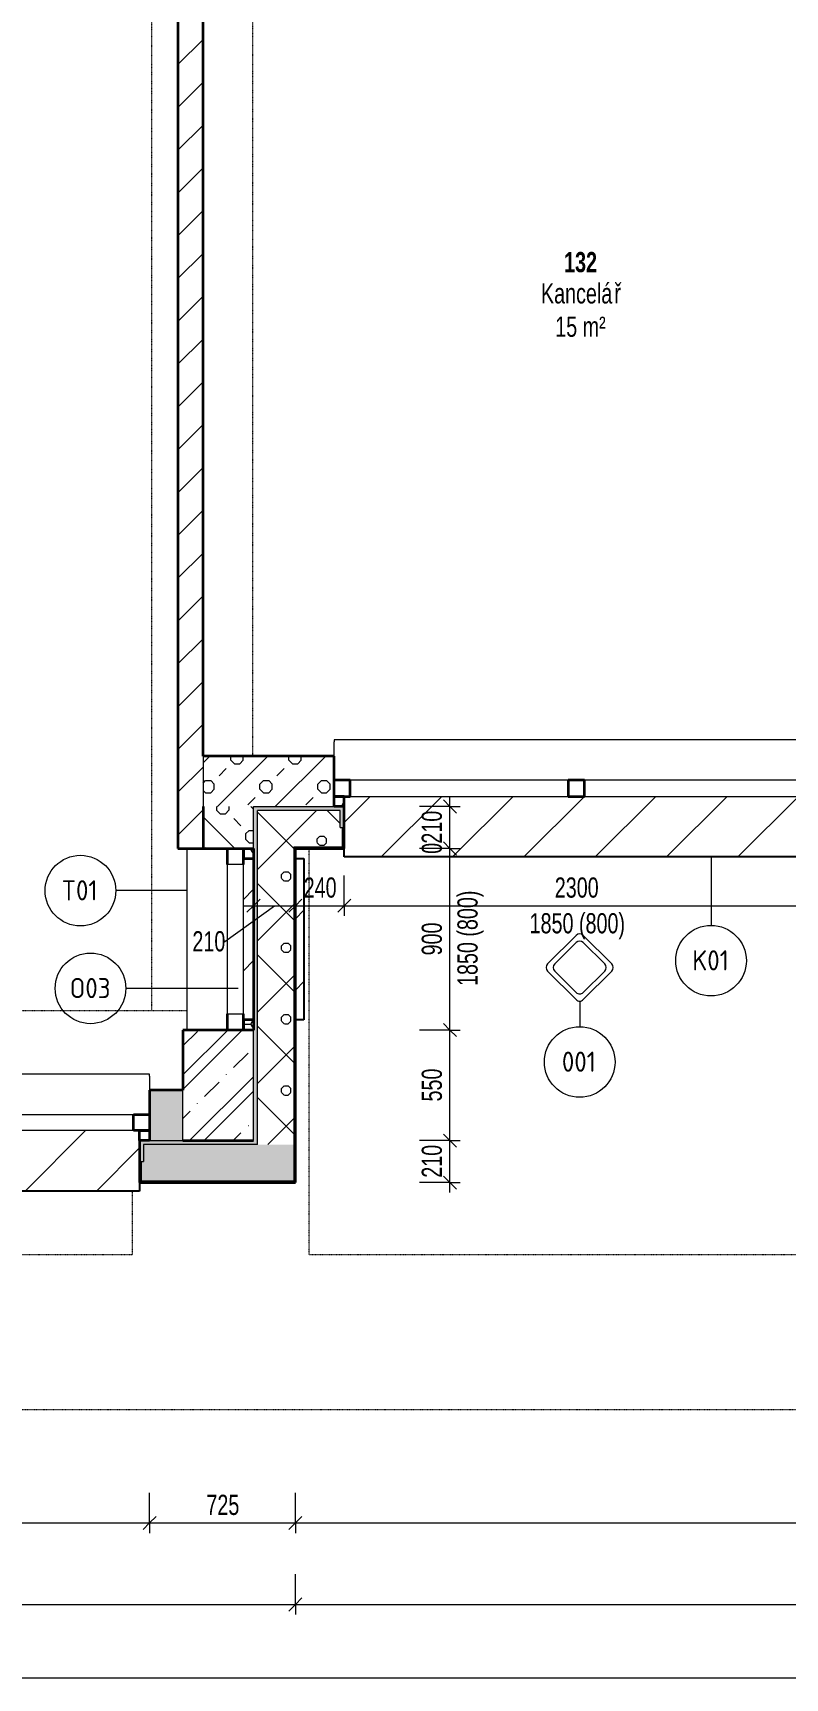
# Model space of a CAD drawing. Header units: millimetres. Extents: x -3281 to 232784, y -45352 to 20466.
# Drawn here: x 34100 to 37828, y -31726 to -23573 of the extents above; entities that cross this region are included whole.
import ezdxf

# ---------------------------------------------------------------- set-up
doc = ezdxf.new("R2010")
doc.units = ezdxf.units.MM
doc.linetypes.add('Dash dot dot', pattern=[5, 2, -1, 0, -1, 0, -1])
for name, color, linetype, lineweight in [('A-ANNO-DIMS', 211, 'Continuous', 9), ('A-ANNO-DIMS-50', 211, 'Continuous', 9), ('A-AREA-IDEN', 2, 'Continuous', 9), ('A-DETL', 90, 'Continuous', 13), ('A-FLOR', 192, 'Continuous', 13), ('A-GENM', 13, 'Continuous', 13), ('A-GENM-IDEN', 13, 'Continuous', 9), ('A-GLAZ', 151, 'Continuous', 13), ('A-GLAZ-IDEN', 152, 'Continuous', 9), ('A-WALL', 113, 'Continuous', 13), ('E-LITE-EQPM', 33, 'Continuous', 13), ('E-LITE-EQPM-IDEN', 33, 'Continuous', 9), ('Q-SPCQ', 91, 'Continuous', 13), ('Q-SPCQ-IDEN', 132, 'Continuous', 9)]:
    doc.layers.add(name, color=color, linetype=linetype, lineweight=lineweight)
doc.layers.add('A-WALL-PATT', color=111, linetype='Continuous')
doc.styles.add('Arial_1', font='arial.ttf', dxfattribs={"width": 0.7, "height": 100})
doc.styles.add('Arial_B', font='arialbd.ttf', dxfattribs={"width": 0.7, "height": 100})
doc.styles.add('ISOCPEUR_1', font='isocpeur.ttf', dxfattribs={"width": 0.9, "height": 100})
doc.dimstyles.new('Vnitřní_-_průhledné', dxfattribs={"dimscale": 304.8, "dimtxt": 102.02594, "dimasz": 0.213255, "dimexe": 0.164042, "dimexo": 0.0625, "dimgap": 0.032808, "dimtad": 1, "dimdec": 0, "dimrnd": 5, "dimzin": 0, "dimdsep": 46, "dimtxsty": 'Arial_1', "dimblk1": 'OBLIQUE', "dimblk2": 'OBLIQUE', "dimsah": 1, "dimcen": 0.09, "dimdle": 0.164042, "dimazin": 0, "dimtfac": 1, "dimtdec": 4, "dimtix": 1, "dimtmove": 1, "dimatfit": 3, "dimfxl": 0.492126, "dimfxlon": 1, "dimtvp": 1, "dimtolj": 1, "dimtzin": 0, "dimarcsym": 2})
doc.dimstyles.new('Vnitřní_-_průhledné_1', dxfattribs={"dimscale": 304.8, "dimtxt": 102.02594, "dimasz": 0.213255, "dimexe": 0.164042, "dimexo": 0.0625, "dimgap": 0.032808, "dimtad": 1, "dimdec": 0, "dimrnd": 5, "dimzin": 0, "dimdsep": 46, "dimtxsty": 'Arial_1', "dimblk1": 'OBLIQUE', "dimblk2": 'OBLIQUE', "dimsah": 1, "dimcen": 0.09, "dimdle": 0.164042, "dimazin": 0, "dimtfac": 1, "dimtdec": 4, "dimtix": 1, "dimtmove": 0, "dimatfit": 3, "dimfxl": 0.492126, "dimfxlon": 1, "dimtvp": 1, "dimtolj": 1, "dimtzin": 0, "dimarcsym": 2})
pattern_1 = [(45, (0, 0), (0.0007, 353.5527), []), (315, (0, 0), (353.552, 0), []), (270, (153.68, 9.56), (176.771, -176.771), [19.139, -334.416]), (270, (199.87, 9.56), (176.771, -176.771), [19.139, -334.416]), (0, (166.57, 23.1), (176.771, 176.771), [19.139, -334.416]), (0, (166.57, -23.1), (176.771, 176.771), [19.139, -334.416]), (45, (153.68, 9.56), (0.0007, 353.5527), [19.139, -230.861]), (45, (186.35, -23.1), (0.0007, 353.5527), [19.139, -230.861]), (315, (186.35, 23.1), (353.552, 0), [19.139, -230.861]), (315, (153.68, -9.56), (353.552, 0), [19.139, -230.861])]

# ---------------------------------------------------------------- blocks, each defined once
blk = doc.blocks.new('OKNO_2k_nadsvetlik - OKNO_2k_nadsvetlik 2400 x 1850-V27-1NP_NÁVRH A')
at = {"layer": 'A-GLAZ'}
h = blk.add_hatch(dxfattribs=at)
h.set_pattern_fill('FP_77', color=256, style=0, pattern_type=2)
h.set_pattern_definition([(0, (-33478.756, 28937.503), (75, 43.3), [50, -100]), (60, (-33428.756, 28937.503), (0.0011, 86.601905), [50, -100]), (300, (-33428.756, 28937.503), (74.9989, -43.301905), [50, -100])])
h.paths.add_polyline_path([(1170, -125), (1200, -125), (1200, -75), (1150, -75), (1150, -125), (1151, -125)])
h.paths.add_polyline_path([(-1200, -125), (-1150, -125), (-1150, -75), (-1200, -75)])
at = {"layer": 'A-GLAZ', "lineweight": 35}
for p, q in [((-1200, 5), (-1120, 5)), ((-1120, 5), (-1120, -75)), ((-40, 5), (40, 5)), ((-40, -75), (-40, 5)), ((40, 5), (40, -75)), ((1120, 5), (1200, 5)), ((1120, -75), (1120, 5)), ((-1200, -75), (-1150, -75)), ((-1120, -75), (-1200, -75)), ((-1150, -75), (-1150, -125)), ((40, -75), (-40, -75)), ((1200, -75), (1120, -75)), ((1150, -75), (1200, -75)), ((1150, -125), (1150, -75))]:
    blk.add_line(p, q, dxfattribs=at)
at = {"layer": 'A-GLAZ'}
for p, q in [((-1120, 5), (-40, 5)), ((40, 5), (1120, 5)), ((-40, -75), (-1120, -75)), ((1120, -75), (40, -75))]:
    blk.add_line(p, q, dxfattribs=at)
blk = doc.blocks.new('parapet s nosem_vnitní - parapet s nosem_vnitní-1280360-1NP_NÁVRH A')
at = {"layer": 'A-GENM'}
for p, q in [((1200, 200), (-1200, 200)), ((-1200, 200), (-1200, 190)), ((-1200, 120), (-1200, 190)), ((1200, 190), (1200, 200)), ((1200, 190), (1200, 120))]:
    blk.add_line(p, q, dxfattribs=at)
blk = doc.blocks.new('parapet_ext - parapet_ext-V28-1NP_NÁVRH A')
at = {"layer": 'Q-SPCQ'}
h = blk.add_hatch(dxfattribs=at)
h.set_pattern_fill('FP_78', color=11, style=0, pattern_type=2)
h.set_pattern_definition([(45, (-33478.76, 29012.5), (-176.7767, 176.7767), [])])
h.paths.add_polyline_path([(1150, -300), (1150, 0), (-1150, 0), (-1150, -300), (1120, -300)])
at = {"layer": 'Q-SPCQ', "color": 21, "lineweight": 25}
for p, q in [((-1150, -300), (-1150, -258)), ((1150, -300), (-1150, -300)), ((1150, -258), (1150, -300))]:
    blk.add_line(p, q, dxfattribs=at)
blk = doc.blocks.new('OKNO_2k_nadsvetlik - OKNO_2k_nadsvetlik 2400 x 1850-V29-1NP_NÁVRH A')
at = {"layer": 'A-GLAZ'}
h = blk.add_hatch(dxfattribs=at)
h.set_pattern_fill('FP_79', color=256, style=0, pattern_type=2)
h.set_pattern_definition([(180, (36793.29, -27281.737), (-75, -43.3), [50, -100]), (240, (36743.29, -27281.737), (-0.0011, -86.601905), [50, -100]), (120, (36743.29, -27281.737), (-74.9989, 43.301905), [50, -100])])
h.paths.add_polyline_path([(-1170, 125), (-1200, 125), (-1200, 75), (-1150, 75), (-1150, 125), (-1151, 125)])
h.paths.add_polyline_path([(1200, 125), (1150, 125), (1150, 75), (1200, 75)])
at = {"layer": 'A-GLAZ', "lineweight": 35}
for p, q in [((-1150, 75), (-1150, 125)), ((1150, 125), (1150, 75)), ((-1200, 75), (-1150, 75)), ((-1120, 75), (-1200, 75)), ((-1120, -5), (-1120, 75)), ((40, 75), (-40, 75)), ((-40, 75), (-40, -5)), ((40, -5), (40, 75)), ((1200, 75), (1120, 75)), ((1120, 75), (1120, -5)), ((1150, 75), (1200, 75)), ((-1200, -5), (-1120, -5)), ((-40, -5), (40, -5)), ((1120, -5), (1200, -5))]:
    blk.add_line(p, q, dxfattribs=at)
at = {"layer": 'A-GLAZ'}
for p, q in [((-40, 75), (-1120, 75)), ((1120, 75), (40, 75)), ((-1120, -5), (-40, -5)), ((40, -5), (1120, -5))]:
    blk.add_line(p, q, dxfattribs=at)
blk = doc.blocks.new('parapet s nosem_vnitní - parapet s nosem_vnitní-1280305-1NP_NÁVRH A')
at = {"layer": 'A-GENM'}
for p, q in [((-1200, -190), (-1200, -120)), ((1200, -120), (1200, -190)), ((-1200, -190), (-1200, -200)), ((-1200, -200), (1200, -200)), ((1200, -200), (1200, -190))]:
    blk.add_line(p, q, dxfattribs=at)
blk = doc.blocks.new('parapet_ext - parapet_ext-V30-1NP_NÁVRH A')
at = {"layer": 'Q-SPCQ'}
h = blk.add_hatch(dxfattribs=at)
h.set_pattern_fill('FP_80', color=11, style=0, pattern_type=2)
h.set_pattern_definition([(225, (36793.3, -27356.74), (176.7767, -176.7767), [])])
h.paths.add_polyline_path([(-1150, 300), (-1150, 0), (1150, 0), (1150, 300), (-714, 300)])
at = {"layer": 'Q-SPCQ', "color": 21, "lineweight": 25}
for p, q in [((-1150, 258), (-1150, 300)), ((-1150, 300), (1150, 300)), ((1150, 300), (1150, 258))]:
    blk.add_line(p, q, dxfattribs=at)
blk = doc.blocks.new('OKNO_1k_nadsvetlik - OKNO_1k_nadsvetlik_900 x 1850-1969497-1NP_NÁVRH A')
at = {"layer": 'A-GLAZ'}
h = blk.add_hatch(dxfattribs=at)
h.set_pattern_fill('FP_142', color=11, style=0, pattern_type=2)
h.set_pattern_definition([(90, (-28064.737, -35068.29), (-43.3, 75), [50, -100]), (150, (-28064.737, -35018.29), (-86.601905, 0.0011), [50, -100]), (30, (-28064.737, -35018.29), (43.301905, 74.9989), [50, -100])])
h.paths.add_polyline_path([(450, 75), (450, 125), (400, 125), (400, 75)])
h.paths.add_polyline_path([(-400, 125), (-450, 125), (-450, 75), (-400, 75)])
at = {"layer": 'A-GLAZ', "color": 10, "lineweight": 35}
for p, q in [((-400, 75), (-400, 125)), ((400, 125), (400, 75)), ((-450, 75), (-400, 75)), ((-370, 75), (-450, 75)), ((450, 75), (370, 75)), ((400, 75), (450, 75)), ((-450, -5), (-370, -5)), ((370, -5), (450, -5))]:
    blk.add_line(p, q, dxfattribs=at)
at = {"layer": 'A-GLAZ', "color": 11}
for p, q in [((370, 75), (-370, 75)), ((-370, 75), (-370, -5)), ((370, -5), (370, 75)), ((-370, -5), (370, -5))]:
    blk.add_line(p, q, dxfattribs=at)
blk = doc.blocks.new('parapet s nosem_vnitní - parapet s nosem_vnitní-V69-1NP_NÁVRH A')
at = {"layer": 'A-GENM', "color": 11}
blk.add_line((-450, -200), (450, -200), dxfattribs=at)
blk = doc.blocks.new('parapet_ext - parapet_ext-V70-1NP_NÁVRH A')
at = {"layer": 'Q-SPCQ'}
h = blk.add_hatch(dxfattribs=at)
h.set_pattern_fill('FP_143', color=11, style=0, pattern_type=2)
h.set_pattern_definition([(135, (-28064.74, -35143.3), (-176.7767, -176.7767), [])])
h.paths.add_polyline_path([(400, 258), (400, 300), (-400, 300), (-400, 258), (98.4, 258)])
h.paths.add_polyline_path([(400, 50), (-400, 50), (-400, 0), (400, 0)])
at = {"layer": 'Q-SPCQ', "color": 21, "lineweight": 25}
for p, q in [((-400, 258), (-400, 300)), ((-400, 300), (400, 300)), ((400, 300), (400, 258))]:
    blk.add_line(p, q, dxfattribs=at)
blk = doc.blocks.new('Stropní_svítidlo_exterié_45_ - Stropní_svítidlo_exteriér_kosočtverec-1704596-1NP_NÁVRH A')
at = {"layer": 'E-LITE-EQPM', "color": 11}
for p, q in [((-17.7, 159.1), (-159.1, 17.7)), ((-17.7, 123.7), (-123.7, 17.7)), ((159.1, 17.7), (17.7, 159.1)), ((123.7, 17.7), (17.7, 123.7)), ((-159.1, -17.7), (-17.7, -159.1)), ((-123.7, -17.7), (-17.7, -123.7)), ((17.7, -159.1), (159.1, -17.7)), ((17.7, -123.7), (123.7, -17.7))]:
    blk.add_line(p, q, dxfattribs=at)
for centre, start, end in [((0, 141.4), 45, 135), ((0, 106.1), 45, 135), ((-141.4, 0), 135, 225), ((-106.1, 0), 135, 225), ((106.1, 0), 315, 45), ((141.4, 0), 315, 45), ((0, -106.1), 225, 315), ((0, -141.4), 225, 315)]:
    blk.add_arc(centre, 25, start, end, dxfattribs=at)
blk = doc.blocks.new('DIMBLOCK1-1NP_NÁVRH A')
at = {"layer": 'A-ANNO-DIMS-50'}
for p, q in [((35193.3, -27898.3), (35193.3, -27748.3)), ((35401.3, -27898.3), (35401.3, -27748.3)), ((35050.8, -28076), (35297.3, -27898.3)), ((35143.3, -27898.3), (35401.3, -27898.3)), ((35193.3, -27898.3), (35193.3, -27948.3)), ((35401.3, -27898.3), (35401.3, -27948.3)), ((35050.8, -28076), (35050.8, -28076))]:
    blk.add_line(p, q, dxfattribs=at)
at = {"layer": 'A-ANNO-DIMS-50', "lineweight": 18}
for p, q in [((35193.3, -27898.3), (35225.8, -27865.8)), ((35401.3, -27898.3), (35433.8, -27865.8)), ((35193.3, -27898.3), (35160.8, -27930.8)), ((35401.3, -27898.3), (35368.8, -27930.8))]:
    blk.add_line(p, q, dxfattribs=at)
at = {"layer": 'A-ANNO-DIMS-50', "color": 0, "insert": (34890.7, -28024.7), "char_height": 100, "width": 192.123, "attachment_point": 1, "line_spacing_factor": 0.941778, "style": 'Arial_1'}
blk.add_mtext('210', dxfattribs=at)
blk = doc.blocks.new('_Oblique')
at = {"color": 0, "linetype": 'ByBlock', "lineweight": -2}
blk.add_line((-0.5, -0.5), (0.5, 0.5), dxfattribs=at)
blk = doc.blocks.new('DIMBLOCK2-1NP_NÁVRH A')
at = {"layer": 'A-ANNO-DIMS-50'}
for p, q in [((35401.3, -27898.3), (35401.3, -27748.3)), ((35643.3, -27898.3), (35643.3, -27748.3)), ((35401.3, -27898.3), (35643.3, -27898.3)), ((35401.3, -27898.3), (35401.3, -27948.3)), ((35643.3, -27898.3), (35643.3, -27948.3))]:
    blk.add_line(p, q, dxfattribs=at)
at = {"layer": 'A-ANNO-DIMS-50', "lineweight": 18}
for p, q in [((35401.3, -27898.3), (35433.8, -27865.8)), ((35643.3, -27898.3), (35675.8, -27865.8)), ((35401.3, -27898.3), (35368.8, -27930.8)), ((35643.3, -27898.3), (35610.8, -27930.8))]:
    blk.add_line(p, q, dxfattribs=at)
at = {"layer": 'A-ANNO-DIMS-50', "color": 0, "insert": (35442.2, -27758.4), "char_height": 100, "width": 192.123, "attachment_point": 1, "line_spacing_factor": 0.941778, "style": 'Arial_1'}
blk.add_mtext('240', dxfattribs=at)
blk = doc.blocks.new('DIMBLOCK3-1NP_NÁVRH A')
at = {"layer": 'A-ANNO-DIMS-50'}
for p, q in [((35643.3, -27898.3), (35643.3, -27748.3)), ((37943.3, -27898.3), (37943.3, -27748.3)), ((35643.3, -27898.3), (37943.3, -27898.3)), ((35643.3, -27898.3), (35643.3, -27948.3)), ((37943.3, -27898.3), (37943.3, -27948.3))]:
    blk.add_line(p, q, dxfattribs=at)
at = {"layer": 'A-ANNO-DIMS-50', "lineweight": 18}
for p, q in [((35643.3, -27898.3), (35675.8, -27865.8)), ((37943.3, -27898.3), (37975.8, -27865.8)), ((35643.3, -27898.3), (35610.8, -27930.8)), ((37943.3, -27898.3), (37910.8, -27930.8))]:
    blk.add_line(p, q, dxfattribs=at)
at = {"layer": 'A-ANNO-DIMS-50', "color": 0, "char_height": 100, "attachment_point": 1, "line_spacing_factor": 0.941778, "style": 'Arial_1'}
for s, insert, width in [('2300', (36686.6, -27758.4), 256.164), ('1850 (800)', (36561.8, -27935.4), 555.649)]:
    blk.add_mtext(s, dxfattribs=dict(at, insert=insert, width=width))
blk = doc.blocks.new('DIMBLOCK15-1NP_NÁVRH A')
at = {"layer": 'A-ANNO-DIMS-50'}
for p, q in [((32278.8, -30957.7), (32278.8, -30807.7)), ((34678.8, -30957.7), (34678.8, -30807.7)), ((32278.8, -30957.7), (34678.8, -30957.7)), ((32278.8, -30957.7), (32278.8, -31007.7)), ((34678.8, -30957.7), (34678.8, -31007.7))]:
    blk.add_line(p, q, dxfattribs=at)
at = {"layer": 'A-ANNO-DIMS-50', "lineweight": 18}
for p, q in [((32278.8, -30957.7), (32246.3, -30990.2)), ((32278.8, -30957.7), (32311.3, -30925.2)), ((34678.8, -30957.7), (34646.3, -30990.2)), ((34678.8, -30957.7), (34711.3, -30925.2))]:
    blk.add_line(p, q, dxfattribs=at)
at = {"layer": 'A-ANNO-DIMS-50', "color": 0, "char_height": 100, "attachment_point": 1, "line_spacing_factor": 0.941778, "style": 'Arial_1'}
for s, insert, width in [('2400', (33372, -30817.8), 256.164), ('1850 (800)', (33247.2, -30994.8), 555.649)]:
    blk.add_mtext(s, dxfattribs=dict(at, insert=insert, width=width))
blk = doc.blocks.new('DIMBLOCK16-1NP_NÁVRH A')
at = {"layer": 'A-ANNO-DIMS-50'}
for p, q in [((34678.8, -30957.7), (34678.8, -30807.7)), ((35401.3, -30957.7), (35401.3, -30807.7)), ((34678.8, -30957.7), (35401.3, -30957.7)), ((34678.8, -30957.7), (34678.8, -31007.7)), ((35401.3, -30957.7), (35401.3, -31007.7))]:
    blk.add_line(p, q, dxfattribs=at)
at = {"layer": 'A-ANNO-DIMS-50', "lineweight": 18}
for p, q in [((34678.8, -30957.7), (34646.3, -30990.2)), ((34678.8, -30957.7), (34711.3, -30925.2)), ((35401.3, -30957.7), (35368.8, -30990.2)), ((35401.3, -30957.7), (35433.8, -30925.2))]:
    blk.add_line(p, q, dxfattribs=at)
at = {"layer": 'A-ANNO-DIMS-50', "color": 0, "insert": (34960, -30817.8), "char_height": 100, "width": 192.123, "attachment_point": 1, "line_spacing_factor": 0.941778, "style": 'Arial_1'}
blk.add_mtext('725', dxfattribs=at)
blk = doc.blocks.new('DIMBLOCK17-1NP_NÁVRH A')
at = {"layer": 'A-ANNO-DIMS-50'}
for p, q in [((35401.3, -30957.7), (35401.3, -30807.7)), ((40958.6, -30957.7), (40958.6, -30807.7)), ((35401.3, -30957.7), (40958.6, -30957.7)), ((35401.3, -30957.7), (35401.3, -31007.7)), ((40958.6, -30957.7), (40958.6, -31007.7))]:
    blk.add_line(p, q, dxfattribs=at)
at = {"layer": 'A-ANNO-DIMS-50', "lineweight": 18}
for p, q in [((35401.3, -30957.7), (35368.8, -30990.2)), ((35401.3, -30957.7), (35433.8, -30925.2)), ((40958.6, -30957.7), (40926.1, -30990.2)), ((40958.6, -30957.7), (40991.1, -30925.2))]:
    blk.add_line(p, q, dxfattribs=at)
at = {"layer": 'A-ANNO-DIMS-50', "color": 0, "insert": (38073.2, -30817.8), "char_height": 100, "width": 256.164, "attachment_point": 1, "line_spacing_factor": 0.941778, "style": 'Arial_1'}
blk.add_mtext('5555', dxfattribs=at)
blk = doc.blocks.new('DIMBLOCK140-1NP_NÁVRH A')
at = {"layer": 'A-ANNO-DIMS-50'}
for p, q in [((22394.5, -31361.7), (22394.5, -31211.7)), ((35401.3, -31361.7), (35401.3, -31211.7)), ((22344.5, -31361.7), (35401.3, -31361.7)), ((22394.5, -31361.7), (22394.5, -31411.7)), ((35401.3, -31361.7), (35401.3, -31411.7))]:
    blk.add_line(p, q, dxfattribs=at)
at = {"layer": 'A-ANNO-DIMS-50', "lineweight": 18}
for p, q in [((22394.5, -31361.7), (22362, -31394.2)), ((22394.5, -31361.7), (22427, -31329.2)), ((35401.3, -31361.7), (35368.8, -31394.2)), ((35401.3, -31361.7), (35433.8, -31329.2))]:
    blk.add_line(p, q, dxfattribs=at)
at = {"layer": 'A-ANNO-DIMS-50', "color": 0, "insert": (28764.5, -31221.8), "char_height": 100, "width": 320.204, "attachment_point": 1, "line_spacing_factor": 0.941778, "style": 'Arial_1'}
blk.add_mtext('13005', dxfattribs=at)
blk = doc.blocks.new('DIMBLOCK141-1NP_NÁVRH A')
at = {"layer": 'A-ANNO-DIMS-50'}
for p, q in [((35401.3, -31361.7), (35401.3, -31211.7)), ((41721.6, -31361.7), (41721.6, -31211.7)), ((35401.3, -31361.7), (41771.6, -31361.7)), ((35401.3, -31361.7), (35401.3, -31411.7)), ((41721.6, -31361.7), (41721.6, -31411.7))]:
    blk.add_line(p, q, dxfattribs=at)
at = {"layer": 'A-ANNO-DIMS-50', "lineweight": 18}
for p, q in [((35401.3, -31361.7), (35368.8, -31394.2)), ((35401.3, -31361.7), (35433.8, -31329.2)), ((41721.6, -31361.7), (41689.1, -31394.2)), ((41721.6, -31361.7), (41754.1, -31329.2))]:
    blk.add_line(p, q, dxfattribs=at)
at = {"layer": 'A-ANNO-DIMS-50', "color": 0, "insert": (38454.7, -31221.8), "char_height": 100, "width": 256.164, "attachment_point": 1, "line_spacing_factor": 0.941778, "style": 'Arial_1'}
blk.add_mtext('6320', dxfattribs=at)
blk = doc.blocks.new('Popiska okna_Bublina_CC - Popiska okna_Bublina-1410372-1NP_NÁVRH A')
at = {"layer": 'A-GLAZ-IDEN'}
blk.add_circle((0, 0), 3.5, dxfattribs=at)
blk = doc.blocks.new('Popiska becný model_Bublina_CC - Popiska okna_Bublina-1416866-1NP_NÁVRH A')
at = {"layer": 'A-GENM-IDEN'}
blk.add_circle((0, 0), 3.5, dxfattribs=at)
blk = doc.blocks.new('Popiska osvětlovací tělesa - Popiska okna_Bublina-1426969-1NP_NÁVRH A')
at = {"layer": 'E-LITE-EQPM-IDEN'}
blk.add_circle((0, 0), 3.5, dxfattribs=at)
blk = doc.blocks.new('DIMBLOCK208-1NP_NÁVRH A')
at = {"layer": 'A-ANNO-DIMS-50'}
for p, q in [((36166.9, -29062.5), (36016.9, -29062.5)), ((36166.9, -29320.5), (36166.9, -29062.5)), ((36166.9, -29062.5), (36216.9, -29062.5)), ((36166.9, -29270.5), (36016.9, -29270.5)), ((36166.9, -29270.5), (36216.9, -29270.5))]:
    blk.add_line(p, q, dxfattribs=at)
at = {"layer": 'A-ANNO-DIMS-50', "lineweight": 18}
for p, q in [((36166.9, -29062.5), (36134.4, -29030)), ((36166.9, -29062.5), (36199.4, -29095)), ((36166.9, -29270.5), (36134.4, -29238)), ((36166.9, -29270.5), (36199.4, -29303))]:
    blk.add_line(p, q, dxfattribs=at)
at = {"layer": 'A-ANNO-DIMS-50', "color": 0, "insert": (36027.1, -29246.6), "char_height": 100, "width": 192.123, "attachment_point": 1, "rotation": 90, "line_spacing_factor": 0.941778, "style": 'Arial_1'}
blk.add_mtext('210', dxfattribs=at)
blk = doc.blocks.new('DIMBLOCK209-1NP_NÁVRH A')
at = {"layer": 'A-ANNO-DIMS-50'}
for p, q in [((36166.9, -28514.7), (36016.9, -28514.7)), ((36166.9, -29062.5), (36166.9, -28514.7)), ((36166.9, -28514.7), (36216.9, -28514.7)), ((36166.9, -29062.5), (36016.9, -29062.5)), ((36166.9, -29062.5), (36216.9, -29062.5))]:
    blk.add_line(p, q, dxfattribs=at)
at = {"layer": 'A-ANNO-DIMS-50', "lineweight": 18}
for p, q in [((36166.9, -28514.7), (36134.4, -28482.2)), ((36166.9, -28514.7), (36199.4, -28547.2)), ((36166.9, -29062.5), (36134.4, -29030)), ((36166.9, -29062.5), (36199.4, -29095))]:
    blk.add_line(p, q, dxfattribs=at)
at = {"layer": 'A-ANNO-DIMS-50', "color": 0, "insert": (36027.1, -28868.7), "char_height": 100, "width": 192.123, "attachment_point": 1, "rotation": 90, "line_spacing_factor": 0.941778, "style": 'Arial_1'}
blk.add_mtext('550', dxfattribs=at)
blk = doc.blocks.new('DIMBLOCK210-1NP_NÁVRH A')
at = {"layer": 'A-ANNO-DIMS-50'}
for p, q in [((36166.9, -27614.7), (36016.9, -27614.7)), ((36166.9, -28514.7), (36166.9, -27614.7)), ((36166.9, -27614.7), (36216.9, -27614.7)), ((36166.9, -28514.7), (36016.9, -28514.7)), ((36166.9, -28514.7), (36216.9, -28514.7))]:
    blk.add_line(p, q, dxfattribs=at)
at = {"layer": 'A-ANNO-DIMS-50', "lineweight": 18}
for p, q in [((36166.9, -27614.7), (36134.4, -27582.2)), ((36166.9, -27614.7), (36199.4, -27647.2)), ((36166.9, -28514.7), (36134.4, -28482.2)), ((36166.9, -28514.7), (36199.4, -28547.2))]:
    blk.add_line(p, q, dxfattribs=at)
at = {"layer": 'A-ANNO-DIMS-50', "color": 0, "char_height": 100, "attachment_point": 1, "rotation": 90, "line_spacing_factor": 0.941778, "style": 'Arial_1'}
for s, insert, width in [('1850 (800)', (36204.1, -28296.3), 555.649), ('900', (36027.1, -28144.8), 192.123)]:
    blk.add_mtext(s, dxfattribs=dict(at, insert=insert, width=width))
blk = doc.blocks.new('DIMBLOCK211-1NP_NÁVRH A')
at = {"layer": 'A-ANNO-DIMS-50'}
for q in [(36016.9, -27614.7), (36016.9, -27614.7), (36166.9, -27614.7), (36216.9, -27614.7), (36216.9, -27614.7)]:
    blk.add_line((36166.9, -27614.7), q, dxfattribs=at)
at = {"layer": 'A-ANNO-DIMS-50', "lineweight": 18}
for q in [(36134.4, -27582.2), (36134.4, -27582.2), (36199.4, -27647.2), (36199.4, -27647.2)]:
    blk.add_line((36166.9, -27614.7), q, dxfattribs=at)
at = {"layer": 'A-ANNO-DIMS-50', "color": 0, "insert": (36027.1, -27641.4), "char_height": 100, "width": 64.041, "attachment_point": 1, "rotation": 90, "line_spacing_factor": 0.941778, "style": 'Arial_1'}
blk.add_mtext('\\fArial|b0|i0|c238|p34|;\\W.7;0', dxfattribs=at)
blk = doc.blocks.new('DIMBLOCK212-1NP_NÁVRH A')
at = {"layer": 'A-ANNO-DIMS-50', "lineweight": 18}
for p, q in [((36166.9, -27406.7), (36134.4, -27374.2)), ((36166.9, -27406.7), (36199.4, -27439.2)), ((36166.9, -27614.7), (36134.4, -27582.2)), ((36166.9, -27614.7), (36199.4, -27647.2))]:
    blk.add_line(p, q, dxfattribs=at)
at = {"layer": 'A-ANNO-DIMS-50'}
for p, q in [((36166.9, -27614.7), (36166.9, -27356.7)), ((36166.9, -27406.7), (36016.9, -27406.7)), ((36166.9, -27406.7), (36216.9, -27406.7)), ((36166.9, -27614.7), (36016.9, -27614.7)), ((36166.9, -27614.7), (36216.9, -27614.7))]:
    blk.add_line(p, q, dxfattribs=at)
at = {"layer": 'A-ANNO-DIMS-50', "color": 0, "insert": (36027.1, -27590.8), "char_height": 100, "width": 192.123, "attachment_point": 1, "rotation": 90, "line_spacing_factor": 0.941778, "style": 'Arial_1'}
blk.add_mtext('210', dxfattribs=at)
blk = doc.blocks.new('Popiska speciální vybavení - Popiska okna_Bublina-1426311-1NP_NÁVRH A')
at = {"layer": 'Q-SPCQ-IDEN'}
blk.add_circle((0, 0), 3.5, dxfattribs=at)

msp = doc.modelspace()

# ---------------------------------------------------------------- hatches: boundary and pattern name
at = {"layer": 'A-WALL-PATT', "lineweight": 13}
h = msp.add_hatch(dxfattribs=at)
h.set_pattern_fill('FP_4', color=256, style=0, pattern_type=2)
h.set_pattern_definition([(45, (0, 0), (-106.066, 106.066), [])])
h.paths.add_polyline_path([(34818.3, -27614.7), (34943.3, -27614.7), (34943.3, -22732.3), (34818.3, -22732.3), (34818.3, -27490)])
h = msp.add_hatch(dxfattribs=at)
h.set_pattern_fill('FP_34', color=256, angle=-135, style=0, pattern_type=2)
h.set_pattern_definition([(45, (38175.28, -27406.74), (-143.684, 143.684), []), (2e-13, (38404.23, -27339.43), (143.684, 143.684), [25.4, -261.968]), (45, (38429.63, -27339.43), (-143.684, 143.684), [25.4, -177.8]), (90, (38447.59, -27321.47), (-143.684, 143.684), [25.4, -261.968]), (135, (38447.59, -27296.07), (-143.684, -143.684), [25.4, -177.8]), (2e-13, (38404.23, -27278.11), (143.684, 143.684), [25.4, -261.968]), (45, (38386.27, -27296.07), (-143.684, 143.684), [25.4, -177.8]), (90, (38386.27, -27321.47), (-143.684, 143.684), [25.4, -261.968]), (135, (38404.23, -27339.43), (-143.684, -143.684), [25.4, -177.8]), (45, (38470.8, -27254.9), (-143.684, 143.684), [50.8, -152.4])])
h.paths.add_polyline_path([(35593.3, -27406.7), (35593.3, -27156.7), (34943.3, -27156.7), (34943.3, -27406.7), (35193.3, -27406.7)])
h.paths.add_polyline_path([(41263.6, -27406.7), (41263.6, -27156.7), (40643.3, -27156.7), (40643.3, -27406.7), (40941.1, -27406.7)])
h.paths.add_polyline_path([(38128.3, -27406.7), (38643.3, -27406.7), (38643.3, -27156.7), (37993.3, -27156.7), (37993.3, -27406.7)])
h = msp.add_hatch(dxfattribs=at)
h.set_pattern_fill('FP_35', color=256, angle=-135, style=0, pattern_type=2)
h.set_pattern_definition([(315, (34943.29, -28032.58), (143.684, 143.684), []), (270, (35010.59, -28261.53), (143.684, -143.684), [25.4, -261.968]), (315, (35010.6, -28286.93), (143.684, 143.684), [25.4, -177.8]), (0, (35028.55, -28304.89), (143.684, 143.684), [25.4, -261.968]), (45, (35053.95, -28304.89), (-143.684, 143.684), [25.4, -177.8]), (270, (35071.91, -28261.53), (143.684, -143.684), [25.4, -261.968]), (315, (35053.95, -28243.57), (143.684, 143.684), [25.4, -177.8]), (0, (35028.55, -28243.57), (143.684, 143.684), [25.4, -261.968]), (45, (35010.6, -28261.53), (-143.684, 143.684), [25.4, -177.8]), (315, (35095.13, -28328.1), (143.684, 143.684), [50.8, -152.4])])
h.paths.add_polyline_path([(35193.3, -27614.7), (35193.3, -27406.7), (34943.3, -27406.7), (34943.3, -27614.7)])
at = {"layer": 'A-WALL-PATT'}
h = msp.add_hatch(color=11, dxfattribs=at)
h.paths.add_polyline_path([(38690.3, -27510.7), (38693.3, -27510.7), (38693.3, -27406.7), (37943.3, -27406.7), (37943.3, -27510.7), (37963.3, -27510.7), (37963.3, -27426.7), (38673.3, -27426.7), (38673.3, -27510.7), (38685.3, -27510.7)])
h.paths.add_polyline_path([(35640.3, -27510.7), (35643.3, -27510.7), (35643.3, -27406.7), (35193.3, -27406.7), (35193.3, -27426.7), (35623.3, -27426.7), (35623.3, -27510.7), (35635.3, -27510.7)])
h.paths.add_polyline_path([(40593.3, -27510.7), (40613.3, -27510.7), (40613.3, -27426.7), (41263.6, -27426.7), (41263.6, -27406.7), (40593.3, -27406.7), (40593.3, -27490)])
msp.add_hatch(color=11, dxfattribs=at).paths.add_polyline_path([(35193.3, -29062.5), (35213.3, -29062.5), (35213.3, -27426.7), (35193.3, -27426.7), (35193.3, -28836.2)])
at = {"layer": 'A-WALL-PATT', "lineweight": 13}
h = msp.add_hatch(dxfattribs=at)
h.set_pattern_fill('FP_12', color=11, style=0, pattern_type=2)
h.set_pattern_definition(pattern_1)
h.paths.add_polyline_path([(35213.3, -27606.7), (35635.3, -27606.7), (35635.3, -27510.7), (35623.3, -27510.7), (35623.3, -27426.7), (35213.3, -27426.7), (35213.3, -27490)])
h.paths.add_polyline_path([(38685.3, -27606.7), (38685.3, -27510.7), (38673.3, -27510.7), (38673.3, -27426.7), (37963.3, -27426.7), (37963.3, -27510.7), (37951.3, -27510.7), (37951.3, -27606.7), (38365.7, -27606.7)])
h.paths.add_polyline_path([(40601.3, -27606.7), (41243.6, -27606.7), (41243.6, -27426.7), (40613.3, -27426.7), (40613.3, -27510.7), (40601.3, -27510.7)])
h = msp.add_hatch(dxfattribs=at)
h.set_pattern_fill('FP_12', color=11, style=0, pattern_type=2)
h.set_pattern_definition(pattern_1)
h.paths.add_polyline_path([(35393.3, -29082.5), (35393.3, -27606.7), (35213.3, -27606.7), (35213.3, -29082.5)])
h = msp.add_hatch(dxfattribs=at)
h.set_pattern_fill('FP_10', color=256, angle=225, style=0, pattern_type=2)
h.set_pattern_definition([(45, (0, 0), (-179.6051, 179.6051), []), (45, (71.84, 6e-12), (-179.6051, 179.6051), []), (45, (215.53, 2e-11), (-107.7631, 251.4472), [101.6, -50.8, 1.676, -49.124])])
h.paths.add_polyline_path([(35193.3, -29062.5), (35193.3, -28514.7), (34843.3, -28514.7), (34843.3, -29062.5), (34931.9, -29062.5)])
h = msp.add_hatch(dxfattribs=at)
h.set_pattern_fill('FP_32', color=256, angle=-135, style=0, pattern_type=2)
h.set_pattern_definition([(45, (28969.73, -29062.5), (-143.684, 143.684), []), (2e-13, (29198.68, -28995.2), (143.684, 143.684), [25.4, -261.968]), (45, (29224.08, -28995.2), (-143.684, 143.684), [25.4, -177.8]), (90, (29242.04, -28977.24), (-143.684, 143.684), [25.4, -261.968]), (135, (29242.04, -28951.84), (-143.684, -143.684), [25.4, -177.8]), (2e-13, (29198.68, -28933.88), (143.684, 143.684), [25.4, -261.968]), (45, (29180.72, -28951.84), (-143.684, 143.684), [25.4, -177.8]), (90, (29180.72, -28977.24), (-143.684, 143.684), [25.4, -261.968]), (135, (29198.68, -28995.2), (-143.684, -143.684), [25.4, -177.8]), (45, (29265.26, -28910.66), (-143.684, 143.684), [50.8, -152.4])])
h.paths.add_polyline_path([(29278.8, -29062.5), (29278.8, -28812.5), (28738.8, -28812.5), (28738.8, -29062.5), (29248.8, -29062.5)])
h.paths.add_polyline_path([(22952.5, -29062.5), (23348.8, -29062.5), (23348.8, -28812.5), (22952.5, -28812.5), (22952.5, -28836.2)])
h.paths.add_polyline_path([(26046.5, -29062.5), (26338.8, -29062.5), (26338.8, -28812.5), (25748.8, -28812.5), (25748.8, -29062.5)])
h.paths.add_polyline_path([(34843.3, -29062.5), (34843.3, -28812.5), (34678.8, -28812.5), (34678.8, -29062.5)])
h.paths.add_polyline_path([(32278.8, -29062.5), (32278.8, -28812.5), (31678.8, -28812.5), (31678.8, -29062.5), (31927.3, -29062.5)])
at = {"layer": 'A-WALL-PATT'}
h = msp.add_hatch(color=11, dxfattribs=at)
h.paths.add_polyline_path([(32325.8, -29166.5), (32328.8, -29166.5), (32328.8, -29062.5), (31628.8, -29062.5), (31628.8, -29166.5), (31648.8, -29166.5), (31648.8, -29082.5), (32308.8, -29082.5), (32308.8, -29166.5), (32320.8, -29166.5)])
h.paths.add_polyline_path([(29328.8, -29166.5), (29328.8, -29062.5), (29023.6, -29062.5), (29023.6, -29082.5), (29308.8, -29082.5), (29308.8, -29166.5), (29325.8, -29166.5)])
h.paths.add_polyline_path([(34628.8, -29166.5), (34648.8, -29166.5), (34648.8, -29082.5), (35213.3, -29082.5), (35213.3, -29062.5), (34628.8, -29062.5), (34628.8, -29082.5)])
h.paths.add_polyline_path([(41721.6, -29082.5), (41721.6, -29062.5), (41713.6, -29062.5), (41713.6, -29082.5), (41718.6, -29082.5)])
h.paths.add_polyline_path([(41508.6, -29082.5), (41513.6, -29082.5), (41513.6, -29062.5), (41508.6, -29062.5)])
at = {"layer": 'A-WALL-PATT', "lineweight": 13}
h = msp.add_hatch(dxfattribs=at)
h.set_pattern_fill('FP_12', color=11, style=0, pattern_type=2)
h.set_pattern_definition(pattern_1)
h.paths.add_polyline_path([(29320.8, -29262.5), (29320.8, -29166.5), (29308.8, -29166.5), (29308.8, -29082.5), (29123.6, -29082.5), (29123.6, -29262.5), (29133.6, -29262.5)])
h.paths.add_polyline_path([(31927.3, -29262.5), (32320.8, -29262.5), (32320.8, -29166.5), (32308.8, -29166.5), (32308.8, -29082.5), (31648.8, -29082.5), (31648.8, -29166.5), (31636.8, -29166.5), (31636.8, -29262.5)])
h.paths.add_polyline_path([(34636.8, -29262.5), (35393.3, -29262.5), (35393.3, -29082.5), (34648.8, -29082.5), (34648.8, -29166.5), (34636.8, -29166.5)])
h.paths.add_polyline_path([(41713.6, -29262.5), (41713.6, -29082.5), (41533.6, -29082.5), (41533.6, -29262.5), (41584.9, -29262.5)])
h.paths.add_polyline_path([(41513.6, -29262.5), (41513.6, -29082.5), (41508.6, -29082.5), (41508.6, -29262.5)])

# ---------------------------------------------------------------- linework, layer by layer
at = {"layer": 'A-DETL', "linetype": 'Dash dot dot'}
for p, q in [((35188.3, -22732.3), (35188.3, -27156.7)), ((34688.3, -22812.5), (34688.3, -28417.5)), ((35468.6, -29627.5), (35468.6, -27614.7)), ((31843.3, -28417.5), (34863.3, -28417.5)), ((34593.6, -29627.5), (34593.6, -29312.5)), ((29493.6, -29627.5), (34593.6, -29627.5)), ((35468.6, -29627.5), (40598.6, -29627.5)), ((29133.6, -30395.5), (40958.6, -30395.5))]:
    msp.add_line(p, q, dxfattribs=at)
at = {"layer": 'A-FLOR'}
msp.add_line((41388.6, -31726.4), (28703.6, -31726.4), dxfattribs=at)
at = {"layer": 'A-GENM-IDEN'}
msp.add_line((34863.3, -27823.7), (34510.8, -27823.7), dxfattribs=at)
at = {"layer": 'A-GLAZ-IDEN'}
msp.add_line((35117.5, -28308.1), (34560.8, -28308.1), dxfattribs=at)
at = {"layer": 'A-WALL', "lineweight": 35}
for p, q in [((34943.3, -27156.7), (34943.3, -22732.3)), ((34818.3, -22812.5), (34818.3, -27614.7)), ((35593.3, -27156.7), (34943.3, -27156.7)), ((35593.3, -27406.7), (35593.3, -27156.7)), ((34943.3, -27406.7), (34943.3, -27614.7)), ((34818.3, -27614.7), (35193.3, -27614.7)), ((34843.3, -28514.7), (34843.3, -28812.5)), ((35193.3, -28514.7), (34843.3, -28514.7)), ((34843.3, -28812.5), (34678.8, -28812.5)), ((34678.8, -28812.5), (34678.8, -29062.5)), ((34843.3, -29062.5), (35193.3, -29062.5))]:
    msp.add_line(p, q, dxfattribs=at)
at = {"layer": 'A-WALL'}
for p, q in [((34943.3, -27156.7), (34943.3, -27406.7)), ((35193.3, -27406.7), (35593.3, -27406.7)), ((35193.3, -27614.7), (35193.3, -27406.7)), ((35193.3, -29062.5), (35193.3, -28514.7)), ((34843.3, -29062.5), (34843.3, -28812.5)), ((34678.8, -29062.5), (34843.3, -29062.5))]:
    msp.add_line(p, q, dxfattribs=at)
at = {"layer": 'A-WALL', "color": 1}
for p, q in [((35213.3, -29082.5), (35213.3, -27426.7)), ((35623.3, -27426.7), (35213.3, -27426.7)), ((35623.3, -27510.7), (35623.3, -27426.7)), ((35623.3, -27510.7), (35643.3, -27510.7)), ((35635.3, -27606.7), (35635.3, -27510.7)), ((35640.3, -27611.7), (35640.3, -27510.7)), ((35393.3, -27606.7), (35393.3, -29262.5)), ((35393.3, -27606.7), (35635.3, -27606.7)), ((35398.3, -27611.7), (35398.3, -29267.5)), ((35398.3, -27611.7), (35640.3, -27611.7)), ((34648.8, -29082.5), (34648.8, -29166.5)), ((35213.3, -29082.5), (34648.8, -29082.5)), ((34628.8, -29166.5), (34648.8, -29166.5)), ((34631.8, -29166.5), (34631.8, -29267.5)), ((34636.8, -29166.5), (34636.8, -29262.5)), ((34631.8, -29267.5), (35398.3, -29267.5)), ((34636.8, -29262.5), (35393.3, -29262.5))]:
    msp.add_line(p, q, dxfattribs=at)
at = {"layer": 'A-WALL', "color": 10, "lineweight": 35}
for p, q in [((35643.3, -27406.7), (35593.3, -27406.7)), ((35643.3, -27614.7), (35643.3, -27406.7)), ((35193.3, -27614.7), (35193.3, -28514.7)), ((35401.3, -29270.5), (35401.3, -27614.7)), ((35401.3, -27614.7), (35643.3, -27614.7)), ((34678.8, -29062.5), (34628.8, -29062.5)), ((34628.8, -29062.5), (34628.8, -29270.5)), ((34628.8, -29270.5), (35401.3, -29270.5))]:
    msp.add_line(p, q, dxfattribs=at)
at = {"layer": 'E-LITE-EQPM-IDEN'}
msp.add_line((36810.2, -28371.3), (36810.2, -28498.1), dxfattribs=at)
at = {"layer": 'Q-SPCQ-IDEN'}
msp.add_line((37461, -27656.7), (37461, -27995.8), dxfattribs=at)

# ---------------------------------------------------------------- block references
at = {"layer": 'A-GENM', "rotation": 180}
msp.add_blockref('parapet s nosem_vnitní - parapet s nosem_vnitní-1280305-1NP_NÁVRH A', (36793.3, -27276.7), dxfattribs=at)
at = {"layer": 'A-GENM', "color": 11, "rotation": 270}
msp.add_blockref('parapet s nosem_vnitní - parapet s nosem_vnitní-V69-1NP_NÁVRH A', (35063.3, -28064.7), dxfattribs=at)
at = {"layer": 'A-GENM'}
msp.add_blockref('parapet s nosem_vnitní - parapet s nosem_vnitní-1280360-1NP_NÁVRH A', (33478.8, -28932.5), dxfattribs=at)
at = {"layer": 'A-GENM-IDEN', "xscale": 49.99999999999998, "yscale": 49.99999999999998, "zscale": 49.99999999999998}
msp.add_blockref('Popiska becný model_Bublina_CC - Popiska okna_Bublina-1416866-1NP_NÁVRH A', (34335.8, -27823.7), dxfattribs=at)
at = {"layer": 'A-GLAZ', "rotation": 180}
msp.add_blockref('OKNO_2k_nadsvetlik - OKNO_2k_nadsvetlik 2400 x 1850-V29-1NP_NÁVRH A', (36793.3, -27281.7), dxfattribs=at)
at = {"layer": 'A-GLAZ', "color": 11, "rotation": 270}
msp.add_blockref('OKNO_1k_nadsvetlik - OKNO_1k_nadsvetlik_900 x 1850-1969497-1NP_NÁVRH A', (35068.3, -28064.7), dxfattribs=at)
at = {"layer": 'A-GLAZ'}
msp.add_blockref('OKNO_2k_nadsvetlik - OKNO_2k_nadsvetlik 2400 x 1850-V27-1NP_NÁVRH A', (33478.8, -28937.5), dxfattribs=at)
at = {"layer": 'A-GLAZ-IDEN', "xscale": 49.99999999999998, "yscale": 49.99999999999998, "zscale": 49.99999999999998}
msp.add_blockref('Popiska okna_Bublina_CC - Popiska okna_Bublina-1410372-1NP_NÁVRH A', (34385.8, -28308.1), dxfattribs=at)
at = {"layer": 'E-LITE-EQPM', "color": 11}
msp.add_blockref('Stropní_svítidlo_exterié_45_ - Stropní_svítidlo_exteriér_kosočtverec-1704596-1NP_NÁVRH A', (36810.2, -28204.8), dxfattribs=at)
at = {"layer": 'E-LITE-EQPM-IDEN', "xscale": 49.99999999999998, "yscale": 49.99999999999998, "zscale": 49.99999999999998}
msp.add_blockref('Popiska osvětlovací tělesa - Popiska okna_Bublina-1426969-1NP_NÁVRH A', (36810.2, -28673.1), dxfattribs=at)
at = {"layer": 'Q-SPCQ', "color": 21, "lineweight": 25}
for name, p, rotation in [('parapet_ext - parapet_ext-V30-1NP_NÁVRH A', (36793.3, -27356.7), 180), ('parapet_ext - parapet_ext-V70-1NP_NÁVRH A', (35143.3, -28064.7), 270)]:
    msp.add_blockref(name, p, dxfattribs=dict(at, rotation=rotation))
msp.add_blockref('parapet_ext - parapet_ext-V28-1NP_NÁVRH A', (33478.8, -29012.5), dxfattribs=at)
at = {"layer": 'Q-SPCQ-IDEN', "xscale": 49.99999999999998, "yscale": 49.99999999999998, "zscale": 49.99999999999998}
msp.add_blockref('Popiska speciální vybavení - Popiska okna_Bublina-1426311-1NP_NÁVRH A', (37461, -28170.8), dxfattribs=at)

# ---------------------------------------------------------------- texts
at = {"layer": 'A-AREA-IDEN', "lineweight": 18, "char_height": 100, "attachment_point": 1}
for s, insert, width, style in [('132', (36732.8, -24658.6), 202.025, 'Arial_B'), ('Kancelá', (36618.2, -24813.8), 440.527, 'Arial_1'), ('\\fArial|b0|i0|c238|p34|;\\W.7;ř', (36981.7, -24813.8), 39.283, 'Arial_1'), ('15 m²', (36688.9, -24978.9), 308.65, 'Arial_1')]:
    msp.add_mtext(s, dxfattribs=dict(at, insert=insert, width=width, style=style))
at = {"layer": 'A-GENM-IDEN', "insert": (34242.8, -27772.2), "char_height": 100, "width": 223.671, "attachment_point": 1, "style": 'ISOCPEUR_1'}
msp.add_mtext('T01', dxfattribs=at)
at = {"layer": 'A-GLAZ-IDEN', "insert": (34282.5, -28256.5), "char_height": 100, "width": 248.924, "attachment_point": 1, "style": 'ISOCPEUR_1'}
msp.add_mtext('O03', dxfattribs=at)
at = {"layer": 'E-LITE-EQPM-IDEN', "insert": (36721.7, -28621.5), "char_height": 100, "width": 212.848, "attachment_point": 1, "style": 'ISOCPEUR_1'}
msp.add_mtext('001', dxfattribs=at)
at = {"layer": 'Q-SPCQ-IDEN', "insert": (37367.9, -28119.2), "char_height": 100, "width": 223.671, "attachment_point": 1, "style": 'ISOCPEUR_1'}
msp.add_mtext('K01', dxfattribs=at)

# ---------------------------------------------------------------- dimensions: what is measured, and where the dimension line sits
at = {"layer": 'A-ANNO-DIMS'}
for base, p1, p2, override, picture, middle in [((36166.9, -27406.7), (36016.9, -27614.7), (36016.9, -27406.7), {"dimpost": '<>', "dimfxl": 208}, 'DIMBLOCK212-1NP_NÁVRH A', (36105.9, -27510.7)), ((36166.9, -28514.7), (36016.9, -29062.5), (36016.9, -28514.7), {"dimpost": '<>', "dimfxl": 547.766034}, 'DIMBLOCK209-1NP_NÁVRH A', (36105.9, -28788.6)), ((36166.9, -29062.5), (36016.9, -29270.5), (36016.9, -29062.5), {"dimpost": '<>', "dimfxl": 208}, 'DIMBLOCK208-1NP_NÁVRH A', (36105.9, -29166.5))]:
    dim = msp.add_linear_dim(base=base, p1=p1, p2=p2, angle=90, dimstyle='Vnitřní_-_průhledné_1', override=override, dxfattribs=at)
    dim.commit()
    dim.dimension.update_dxf_attribs({"geometry": picture, "text_midpoint": middle})
for base, p1, p2, override, picture, middle in [((36016.9171157, -27614.7369559), (36016.9171157, -27614.7369559), (36016.9171157, -27614.7369559), {"dimpost": '<>', "dimfxl": 0}, 'DIMBLOCK211-1NP_NÁVRH A', (36016.9171157, -27553.6796568)), ((35643.3, -27898.3), (35401.3, -27748.3), (35643.3, -27748.3), {"dimpost": '<>', "dimfxl": 242}, 'DIMBLOCK2-1NP_NÁVRH A', (35522.3, -27837.2)), ((35401.2879, -30957.6539), (34678.7559, -30807.6539), (35401.2879, -30807.6539), {"dimpost": '<>', "dimfxl": 722.532014}, 'DIMBLOCK16-1NP_NÁVRH A', (35040.0219, -30896.5966)), ((40958.6, -30957.7), (35401.3, -30807.7), (40958.6, -30807.7), {"dimpost": '<>', "dimfxl": 5557.301309}, 'DIMBLOCK17-1NP_NÁVRH A', (38179.9, -30896.8)), ((35401.3, -31361.7), (22394.5, -31211.7), (35401.3, -31211.7), {"dimpost": '<>', "dimfxl": 13006.80178}, 'DIMBLOCK140-1NP_NÁVRH A', (28897.9, -31300.6)), ((41721.6, -31361.7), (35401.3, -31211.7), (41721.6, -31211.7), {"dimpost": '<>', "dimfxl": 6320.301309}, 'DIMBLOCK141-1NP_NÁVRH A', (38561.4, -31300.6))]:
    dim = msp.add_linear_dim(base=base, p1=p1, p2=p2, dimstyle='Vnitřní_-_průhledné_1', override=override, dxfattribs=at)
    dim.commit()
    dim.dimension.update_dxf_attribs({"geometry": picture, "text_midpoint": middle})
dim = msp.add_linear_dim(base=(36166.9, -27614.7), p1=(36016.9, -28514.7), p2=(36016.9, -27614.7), angle=90, text='<>\\X1850 (800)', dimstyle='Vnitřní_-_průhledné_1', override={"dimpost": '<>', "dimfxl": 900}, dxfattribs=at)
dim.commit()
dim.dimension.update_dxf_attribs({"geometry": 'DIMBLOCK210-1NP_NÁVRH A', "text_midpoint": (36166.9, -28064.7)})
dim = msp.add_linear_dim(base=(35401.3, -27898.3), p1=(35193.3, -27748.3), p2=(35401.3, -27748.3), dimstyle='Vnitřní_-_průhledné', override={"dimpost": '<>', "dimfxl": 208}, dxfattribs=at)
dim.commit()
dim.dimension.update_dxf_attribs({"geometry": 'DIMBLOCK1-1NP_NÁVRH A', "text_midpoint": (34986.8, -28091.3), "dimtype": 160})
for base, p1, p2, override, picture, middle in [((37943.3, -27898.3), (35643.3, -27748.3), (37943.3, -27748.3), {"dimpost": '<>', "dimfxl": 2300}, 'DIMBLOCK3-1NP_NÁVRH A', (36793.3, -27898.3)), ((34678.8, -30957.7), (32278.8, -30807.7), (34678.8, -30807.7), {"dimpost": '<>', "dimfxl": 2400}, 'DIMBLOCK15-1NP_NÁVRH A', (33478.8, -30957.7))]:
    dim = msp.add_linear_dim(base=base, p1=p1, p2=p2, text='<>\\X1850 (800)', dimstyle='Vnitřní_-_průhledné_1', override=override, dxfattribs=at)
    dim.commit()
    dim.dimension.update_dxf_attribs({"geometry": picture, "text_midpoint": middle})

doc.saveas('drawing.dxf')
